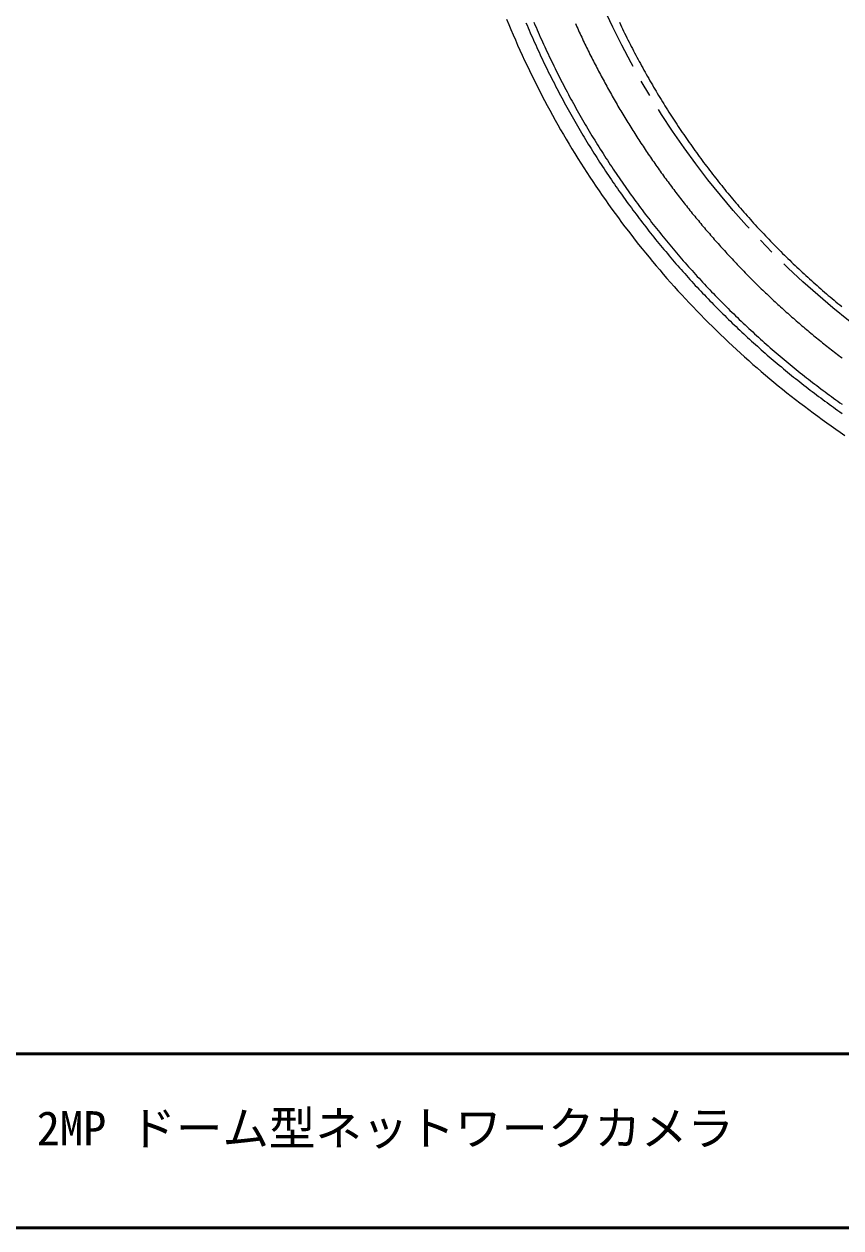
# Model space of a CAD drawing. Units: millimetres on the paper. Extents: x -139 to 144, y -93 to 96.
# Drawn here: x -2.7 to 46.5, y -93.5 to -21 of the extents above; entities that cross this region are included whole.
import ezdxf
from ezdxf.enums import TextEntityAlignment as Align

# ---------------------------------------------------------------- set-up
doc = ezdxf.new("R2010")
doc.units = ezdxf.units.MM
doc.linetypes.add('CHAIN2', pattern=[12, 9, -1, 1, -1])
for name, color, linetype, lineweight in [('0-1_外形線', 7, 'Continuous', 30), ('0-2_中心線', 7, 'CHAIN2', 13), ('0-5_枠', 7, 'Continuous', 50), ('1-5_レイヤー 1', 7, 'Continuous', 18)]:
    doc.layers.add(name, color=color, linetype=linetype, lineweight=lineweight)
doc.styles.add('ＭＳ ゴシック', font='')
doc.styles.get('ＭＳ ゴシック').set_extended_font_data('MS Gothic')

msp = doc.modelspace()

# ---------------------------------------------------------------- linework, layer by layer
at = {"layer": '0-2_中心線'}
msp.add_circle((77.822, 0.512), 50, dxfattribs=at)
at = {"layer": '0-5_枠'}
for p, q in [((144.422, -82.982), (-139.184, -82.978)), ((144.422, -93.466), (-139.184, -93.466))]:
    msp.add_line(p, q, dxfattribs=at)
at = {"layer": '1-5_レイヤー 1'}
for points in [[(26.364, -20.697), (26.493, -21.01), (26.624, -21.322), (26.757, -21.633), (26.891, -21.943), (27.027, -22.251), (27.166, -22.559), (27.305, -22.866), (27.447, -23.172), (27.591, -23.477), (27.736, -23.781), (27.883, -24.084), (28.032, -24.386), (28.182, -24.686), (28.335, -24.986), (28.489, -25.285)], [(26.364, -20.697), (26.493, -21.01), (26.624, -21.322), (26.757, -21.633), (26.891, -21.943), (27.027, -22.251), (27.166, -22.559), (27.305, -22.866), (27.447, -23.172), (27.591, -23.477), (27.736, -23.781), (27.883, -24.084), (28.032, -24.386), (28.182, -24.686), (28.335, -24.986), (28.489, -25.285), (28.645, -25.583), (28.803, -25.879), (28.962, -26.175), (29.123, -26.469), (29.286, -26.762), (29.45, -27.055), (29.617, -27.346), (29.785, -27.636), (29.954, -27.925), (30.126, -28.213), (30.299, -28.499), (30.473, -28.785), (30.65, -29.07), (30.828, -29.353), (31.007, -29.635), (31.189, -29.916), (31.372, -30.196), (31.556, -30.474), (31.743, -30.752), (31.931, -31.028)], [(27.527, -20.908), (27.59, -21.058), (27.654, -21.207), (27.718, -21.356), (27.783, -21.505), (27.848, -21.653), (27.913, -21.802), (27.979, -21.95), (28.045, -22.097), (28.112, -22.245), (28.179, -22.392), (28.247, -22.539), (28.315, -22.686), (28.383, -22.833), (28.452, -22.979), (28.521, -23.125), (28.59, -23.271), (28.66, -23.417)], [(28.005, -20.881), (28.068, -21.029), (28.132, -21.177), (28.196, -21.325), (28.26, -21.472), (28.325, -21.619), (28.39, -21.766), (28.456, -21.913), (28.522, -22.059), (28.589, -22.205), (28.656, -22.351), (28.723, -22.496), (28.791, -22.642), (28.859, -22.787), (28.928, -22.932), (28.997, -23.076), (29.066, -23.221)], [(30.501, -20.946), (30.548, -21.05), (30.595, -21.155), (30.643, -21.259), (30.691, -21.363), (30.739, -21.467), (30.787, -21.571), (30.836, -21.675), (30.884, -21.779), (30.933, -21.882), (30.982, -21.986), (31.032, -22.089), (31.081, -22.192)], [(33.151, -20.881), (33.214, -21.013), (33.277, -21.146), (33.341, -21.278), (33.406, -21.41), (33.47, -21.542), (33.535, -21.674), (33.601, -21.805)], [(31.081, -22.192), (31.131, -22.296), (31.181, -22.399), (31.231, -22.501), (31.282, -22.604), (31.332, -22.707), (31.383, -22.809), (31.435, -22.912), (31.486, -23.014), (31.537, -23.116), (31.589, -23.218), (31.641, -23.32), (31.694, -23.422), (31.746, -23.523), (31.799, -23.625), (31.852, -23.726), (31.905, -23.828), (31.958, -23.929), (32.012, -24.03), (32.065, -24.131), (32.119, -24.231), (32.174, -24.332), (32.228, -24.433), (32.283, -24.533), (32.337, -24.633), (32.393, -24.733), (32.448, -24.833), (32.503, -24.933), (32.559, -25.033), (32.615, -25.132), (32.671, -25.232), (32.727, -25.331), (32.784, -25.43), (32.841, -25.529), (32.898, -25.628), (32.955, -25.727), (33.013, -25.826), (33.07, -25.924), (33.128, -26.023), (33.186, -26.121)], [(33.601, -21.805), (33.667, -21.937), (33.733, -22.068), (33.8, -22.199), (33.867, -22.329), (33.934, -22.46), (34.002, -22.59), (34.07, -22.721), (34.139, -22.851), (34.208, -22.98), (34.277, -23.11), (34.347, -23.239), (34.417, -23.368), (34.488, -23.497), (34.558, -23.626), (34.63, -23.755), (34.701, -23.883), (34.774, -24.011), (34.846, -24.139), (34.919, -24.267), (34.992, -24.394), (35.066, -24.522), (35.14, -24.649), (35.214, -24.776), (35.289, -24.902), (35.364, -25.029), (35.439, -25.155), (35.515, -25.281), (35.591, -25.407), (35.668, -25.533), (35.745, -25.658), (35.823, -25.783), (35.9, -25.908), (35.978, -26.033), (36.057, -26.157), (36.136, -26.282), (36.215, -26.406), (36.295, -26.529), (36.375, -26.653), (36.455, -26.776)], [(28.66, -23.417), (28.731, -23.562), (28.802, -23.707), (28.873, -23.852), (28.945, -23.996), (29.017, -24.141), (29.089, -24.285), (29.162, -24.429), (29.236, -24.572), (29.309, -24.716), (29.383, -24.859), (29.458, -25.001), (29.533, -25.144), (29.608, -25.286), (29.684, -25.428), (29.76, -25.57), (29.837, -25.712), (29.914, -25.853), (29.991, -25.994), (30.069, -26.135), (30.147, -26.275), (30.226, -26.415), (30.304, -26.555), (30.384, -26.695), (30.464, -26.834), (30.544, -26.973), (30.624, -27.112), (30.705, -27.251), (30.786, -27.389), (30.868, -27.527), (30.95, -27.665), (31.033, -27.803), (31.116, -27.94), (31.199, -28.077), (31.283, -28.214), (31.367, -28.35), (31.451, -28.486), (31.536, -28.622), (31.621, -28.758), (31.707, -28.893)], [(29.066, -23.221), (29.136, -23.365), (29.206, -23.509), (29.277, -23.652), (29.348, -23.796), (29.419, -23.939), (29.491, -24.082), (29.564, -24.225), (29.636, -24.367), (29.709, -24.509), (29.783, -24.651), (29.857, -24.793), (29.931, -24.934), (30.006, -25.075), (30.081, -25.216), (30.157, -25.357), (30.233, -25.497), (30.309, -25.637), (30.386, -25.777), (30.463, -25.916), (30.54, -26.056), (30.618, -26.195), (30.696, -26.334), (30.775, -26.472), (30.854, -26.61), (30.934, -26.748), (31.014, -26.886), (31.094, -27.023), (31.175, -27.161), (31.256, -27.298), (31.337, -27.434), (31.419, -27.571), (31.501, -27.707), (31.584, -27.843), (31.667, -27.978), (31.75, -28.114), (31.834, -28.249), (31.918, -28.383), (32.002, -28.518), (32.087, -28.652)], [(28.489, -25.285), (28.645, -25.583), (28.803, -25.879), (28.962, -26.175), (29.123, -26.469), (29.286, -26.762), (29.45, -27.055), (29.617, -27.346), (29.785, -27.636), (29.954, -27.925), (30.126, -28.213), (30.299, -28.499), (30.473, -28.785), (30.65, -29.07), (30.828, -29.353), (31.007, -29.635), (31.189, -29.916), (31.372, -30.196), (31.556, -30.474), (31.743, -30.752), (31.931, -31.028), (32.12, -31.303), (32.311, -31.577), (32.504, -31.85), (32.698, -32.121), (32.894, -32.392), (33.091, -32.661), (33.29, -32.928), (33.491, -33.195), (33.693, -33.46), (33.897, -33.724), (34.102, -33.987), (34.309, -34.249), (34.517, -34.509), (34.727, -34.768), (34.938, -35.026), (35.151, -35.282), (35.366, -35.537), (35.582, -35.791), (35.799, -36.043)], [(33.186, -26.121), (33.244, -26.219), (33.303, -26.317), (33.362, -26.415), (33.421, -26.513), (33.48, -26.61), (33.539, -26.708), (33.599, -26.805), (33.658, -26.902), (33.718, -26.999), (33.778, -27.096), (33.839, -27.193), (33.899, -27.29), (33.96, -27.386), (34.021, -27.482), (34.083, -27.579), (34.144, -27.675), (34.206, -27.771), (34.267, -27.866), (34.33, -27.962), (34.392, -28.058), (34.454, -28.153), (34.517, -28.248), (34.58, -28.343), (34.643, -28.438), (34.706, -28.533), (34.77, -28.628), (34.833, -28.722), (34.897, -28.817), (34.962, -28.911), (35.026, -29.005), (35.09, -29.099), (35.155, -29.193), (35.22, -29.286), (35.285, -29.38), (35.351, -29.473), (35.416, -29.566), (35.482, -29.659), (35.548, -29.752), (35.614, -29.845)], [(36.455, -26.776), (36.536, -26.9), (36.617, -27.022), (36.699, -27.145), (36.781, -27.268), (36.863, -27.39), (36.945, -27.512), (37.028, -27.634), (37.112, -27.755), (37.196, -27.876), (37.28, -27.997), (37.364, -28.118), (37.449, -28.239), (37.534, -28.359), (37.62, -28.479), (37.706, -28.599), (37.792, -28.719), (37.879, -28.838), (37.966, -28.957), (38.053, -29.076), (38.141, -29.195), (38.229, -29.313), (38.318, -29.431), (38.407, -29.549), (38.496, -29.667), (38.586, -29.784), (38.676, -29.901), (38.766, -30.018), (38.857, -30.135), (38.948, -30.251), (39.039, -30.367), (39.131, -30.483), (39.223, -30.599), (39.316, -30.714), (39.408, -30.829), (39.502, -30.944), (39.595, -31.058), (39.689, -31.173), (39.783, -31.287), (39.878, -31.4)], [(31.707, -28.893), (31.793, -29.028), (31.879, -29.163), (31.966, -29.297), (32.053, -29.432), (32.14, -29.566), (32.228, -29.699), (32.316, -29.833), (32.405, -29.966), (32.494, -30.099), (32.583, -30.231), (32.673, -30.363), (32.763, -30.495), (32.854, -30.627), (32.945, -30.759), (33.036, -30.89), (33.128, -31.02), (33.22, -31.151), (33.312, -31.281), (33.405, -31.411), (33.498, -31.541), (33.591, -31.67), (33.685, -31.799), (33.779, -31.928), (33.874, -32.057), (33.969, -32.185), (34.064, -32.313), (34.159, -32.44), (34.255, -32.568), (34.352, -32.695), (34.449, -32.822), (34.546, -32.948), (34.643, -33.074), (34.741, -33.2), (34.839, -33.326), (34.937, -33.451), (35.036, -33.576), (35.136, -33.7), (35.235, -33.825), (35.335, -33.949)], [(32.087, -28.652), (32.172, -28.786), (32.258, -28.92), (32.344, -29.053), (32.43, -29.186), (32.517, -29.319), (32.604, -29.452), (32.692, -29.584), (32.78, -29.716), (32.868, -29.848), (32.957, -29.979), (33.046, -30.11), (33.135, -30.241), (33.225, -30.372), (33.315, -30.502), (33.405, -30.632), (33.496, -30.762), (33.587, -30.891), (33.679, -31.021), (33.771, -31.15), (33.863, -31.278), (33.956, -31.406), (34.049, -31.534), (34.142, -31.662), (34.236, -31.79), (34.33, -31.917), (34.425, -32.044), (34.52, -32.17), (34.615, -32.297), (34.71, -32.422), (34.806, -32.548), (34.903, -32.674), (34.999, -32.799), (35.096, -32.923), (35.194, -33.048), (35.291, -33.172), (35.389, -33.296), (35.488, -33.42), (35.586, -33.543), (35.685, -33.666)], [(35.614, -29.845), (35.68, -29.938), (35.747, -30.03), (35.814, -30.123), (35.881, -30.215), (35.948, -30.307), (36.015, -30.399), (36.083, -30.49), (36.15, -30.582), (36.218, -30.673), (36.287, -30.765), (36.355, -30.856), (36.424, -30.947), (36.492, -31.038), (36.561, -31.128), (36.63, -31.219), (36.7, -31.309), (36.769, -31.399), (36.839, -31.489), (36.909, -31.579), (36.979, -31.669), (37.05, -31.759), (37.12, -31.848), (37.191, -31.937), (37.262, -32.027), (37.333, -32.116), (37.404, -32.204), (37.476, -32.293), (37.547, -32.382), (37.619, -32.47), (37.691, -32.558), (37.764, -32.646), (37.836, -32.734), (37.909, -32.822), (37.982, -32.909), (38.055, -32.997), (38.128, -33.084), (38.202, -33.171), (38.275, -33.258), (38.349, -33.345)], [(31.931, -31.028), (32.12, -31.303), (32.311, -31.577), (32.504, -31.85), (32.698, -32.121), (32.894, -32.392), (33.091, -32.661), (33.29, -32.928), (33.491, -33.195), (33.693, -33.46), (33.897, -33.724), (34.102, -33.987), (34.309, -34.249), (34.517, -34.509), (34.727, -34.768), (34.938, -35.026), (35.151, -35.282), (35.366, -35.537), (35.582, -35.791), (35.799, -36.043), (36.018, -36.295), (36.238, -36.544), (36.46, -36.793), (36.683, -37.04), (36.908, -37.286), (37.134, -37.53), (37.362, -37.773), (37.591, -38.015), (37.822, -38.255), (38.053, -38.494), (38.287, -38.732), (38.522, -38.968), (38.758, -39.203), (38.995, -39.436), (39.234, -39.668), (39.475, -39.899), (39.716, -40.128), (39.959, -40.355), (40.204, -40.581), (40.45, -40.806)], [(39.878, -31.4), (39.973, -31.514), (40.069, -31.627), (40.164, -31.74), (40.26, -31.853), (40.357, -31.965), (40.454, -32.077), (40.551, -32.189), (40.648, -32.301), (40.746, -32.412), (40.844, -32.523), (40.943, -32.634), (41.042, -32.745), (41.141, -32.855), (41.241, -32.965), (41.341, -33.074), (41.441, -33.184), (41.542, -33.293), (41.643, -33.402), (41.744, -33.51), (41.846, -33.619), (41.948, -33.727), (42.05, -33.834), (42.153, -33.942), (42.256, -34.049), (42.36, -34.156), (42.463, -34.262), (42.568, -34.369), (42.672, -34.475), (42.777, -34.58), (42.882, -34.686), (42.988, -34.791), (43.094, -34.895), (43.2, -35), (43.306, -35.104), (43.413, -35.208), (43.521, -35.312), (43.628, -35.415), (43.736, -35.518), (43.844, -35.621)], [(35.335, -33.949), (35.435, -34.072), (35.536, -34.196), (35.637, -34.319), (35.738, -34.442), (35.84, -34.564), (35.942, -34.686), (36.044, -34.808), (36.147, -34.93), (36.25, -35.051), (36.353, -35.172), (36.457, -35.293), (36.561, -35.413), (36.665, -35.533), (36.77, -35.653), (36.875, -35.772), (36.981, -35.891), (37.086, -36.01), (37.192, -36.128), (37.299, -36.247), (37.406, -36.364), (37.513, -36.482), (37.62, -36.599), (37.728, -36.716), (37.836, -36.832), (37.945, -36.949), (38.053, -37.065), (38.162, -37.18), (38.272, -37.295), (38.382, -37.41), (38.492, -37.525), (38.602, -37.639), (38.713, -37.753), (38.824, -37.867), (38.935, -37.98), (39.047, -38.093), (39.159, -38.206), (39.271, -38.318), (39.384, -38.43), (39.497, -38.541)], [(35.685, -33.666), (35.785, -33.789), (35.885, -33.911), (35.985, -34.033), (36.085, -34.155), (36.186, -34.276), (36.287, -34.398), (36.389, -34.519), (36.491, -34.639), (36.593, -34.759), (36.695, -34.879), (36.798, -34.999), (36.901, -35.118), (37.005, -35.237), (37.109, -35.356), (37.213, -35.474), (37.317, -35.593), (37.422, -35.71), (37.528, -35.828), (37.633, -35.945), (37.739, -36.062), (37.845, -36.178), (37.952, -36.294), (38.059, -36.41), (38.166, -36.526), (38.273, -36.641), (38.381, -36.756), (38.489, -36.871), (38.598, -36.985), (38.707, -37.099), (38.816, -37.213), (38.925, -37.326), (39.035, -37.439), (39.145, -37.552), (39.256, -37.664), (39.367, -37.776), (39.478, -37.888), (39.589, -37.999), (39.701, -38.11), (39.813, -38.221)], [(38.349, -33.345), (38.423, -33.431), (38.497, -33.518), (38.572, -33.604), (38.646, -33.69), (38.721, -33.776), (38.796, -33.862), (38.871, -33.948), (38.947, -34.033), (39.022, -34.118), (39.098, -34.203), (39.174, -34.288), (39.25, -34.373), (39.326, -34.458), (39.403, -34.542), (39.479, -34.627), (39.556, -34.711), (39.633, -34.795), (39.711, -34.879), (39.788, -34.962), (39.866, -35.046), (39.943, -35.129), (40.021, -35.212), (40.1, -35.295), (40.178, -35.378), (40.256, -35.461), (40.335, -35.543), (40.414, -35.625), (40.493, -35.708), (40.573, -35.79), (40.652, -35.871), (40.732, -35.953), (40.811, -36.034), (40.891, -36.116), (40.972, -36.197), (41.052, -36.278), (41.133, -36.359), (41.213, -36.439), (41.294, -36.52), (41.375, -36.6)], [(35.799, -36.043), (36.018, -36.295), (36.238, -36.544), (36.46, -36.793), (36.683, -37.04), (36.908, -37.286), (37.134, -37.53), (37.362, -37.773), (37.591, -38.015), (37.822, -38.255), (38.053, -38.494), (38.287, -38.732), (38.522, -38.968), (38.758, -39.203), (38.995, -39.436), (39.234, -39.668), (39.475, -39.899), (39.716, -40.128), (39.959, -40.355), (40.204, -40.581), (40.45, -40.806), (40.697, -41.029), (40.945, -41.251), (41.195, -41.472), (41.446, -41.691), (41.699, -41.908), (41.952, -42.124), (42.207, -42.338), (42.464, -42.551), (42.722, -42.762), (42.981, -42.972), (43.241, -43.181), (43.502, -43.387), (43.765, -43.593), (44.029, -43.796), (44.295, -43.999), (44.561, -44.199), (44.829, -44.398), (45.098, -44.596), (45.368, -44.791)], [(43.844, -35.621), (43.953, -35.723), (44.062, -35.825), (44.171, -35.927), (44.281, -36.028), (44.391, -36.13), (44.501, -36.231), (44.612, -36.331), (44.723, -36.431), (44.834, -36.531), (44.946, -36.631), (45.058, -36.73), (45.17, -36.829), (45.283, -36.928), (45.396, -37.026), (45.509, -37.124), (45.623, -37.222), (45.737, -37.32), (45.851, -37.417), (45.966, -37.513), (46.081, -37.61), (46.196, -37.706), (46.312, -37.802), (46.428, -37.897), (46.544, -37.993)], [(41.375, -36.6), (41.457, -36.68), (41.538, -36.76), (41.62, -36.84), (41.702, -36.919), (41.784, -36.998), (41.866, -37.078), (41.948, -37.157), (42.031, -37.236), (42.114, -37.314), (42.196, -37.393), (42.28, -37.471), (42.363, -37.549), (42.446, -37.627), (42.53, -37.705), (42.614, -37.782), (42.698, -37.86), (42.782, -37.937), (42.866, -38.014), (42.951, -38.091), (43.035, -38.168), (43.12, -38.244), (43.205, -38.321), (43.29, -38.397), (43.376, -38.473), (43.461, -38.549), (43.547, -38.624), (43.633, -38.7), (43.719, -38.775), (43.805, -38.85), (43.892, -38.925), (43.978, -39), (44.065, -39.074), (44.152, -39.148), (44.239, -39.223), (44.327, -39.297), (44.414, -39.37), (44.502, -39.444), (44.589, -39.517), (44.677, -39.591)], [(39.813, -38.221), (39.925, -38.331), (40.038, -38.441), (40.151, -38.551), (40.264, -38.66), (40.378, -38.769), (40.492, -38.878), (40.606, -38.987), (40.721, -39.095), (40.836, -39.202), (40.951, -39.31), (41.066, -39.417), (41.182, -39.523), (41.298, -39.63), (41.415, -39.736), (41.531, -39.842), (41.648, -39.947), (41.766, -40.052), (41.883, -40.157), (42.001, -40.261), (42.119, -40.365), (42.238, -40.469), (42.357, -40.572), (42.476, -40.675), (42.595, -40.778), (42.715, -40.88), (42.835, -40.982), (42.955, -41.083), (43.076, -41.185), (43.197, -41.285), (43.318, -41.386), (43.44, -41.486), (43.561, -41.586), (43.683, -41.686), (43.806, -41.785), (43.928, -41.883), (44.051, -41.982), (44.175, -42.08), (44.298, -42.178), (44.422, -42.275)], [(39.497, -38.541), (39.61, -38.653), (39.724, -38.764), (39.838, -38.874), (39.952, -38.985), (40.067, -39.095), (40.181, -39.204), (40.297, -39.314), (40.412, -39.423), (40.528, -39.531), (40.644, -39.639), (40.761, -39.747), (40.877, -39.855), (40.994, -39.962), (41.112, -40.069), (41.23, -40.176), (41.348, -40.282), (41.466, -40.388), (41.584, -40.493), (41.703, -40.599), (41.823, -40.704), (41.942, -40.808), (42.062, -40.912), (42.182, -41.016), (42.302, -41.12), (42.423, -41.223), (42.544, -41.325), (42.665, -41.428), (42.787, -41.53), (42.909, -41.632), (43.031, -41.733), (43.154, -41.834), (43.276, -41.935), (43.4, -42.035), (43.523, -42.135), (43.647, -42.235), (43.771, -42.334), (43.895, -42.433), (44.019, -42.531), (44.144, -42.629)], [(44.677, -39.591), (44.766, -39.664), (44.854, -39.736), (44.942, -39.809), (45.031, -39.882), (45.12, -39.954), (45.209, -40.026), (45.298, -40.098), (45.387, -40.169), (45.477, -40.241), (45.567, -40.312), (45.656, -40.383), (45.746, -40.454), (45.837, -40.525), (45.927, -40.596), (46.018, -40.666), (46.108, -40.736), (46.199, -40.806), (46.29, -40.876), (46.381, -40.946), (46.473, -41.015), (46.564, -41.084)], [(40.45, -40.806), (40.697, -41.029), (40.945, -41.251), (41.195, -41.472), (41.446, -41.691), (41.699, -41.908), (41.952, -42.124), (42.207, -42.338), (42.464, -42.551), (42.722, -42.762), (42.981, -42.972), (43.241, -43.181), (43.502, -43.387), (43.765, -43.593), (44.029, -43.796), (44.295, -43.999), (44.561, -44.199), (44.829, -44.398), (45.098, -44.596), (45.368, -44.791), (45.64, -44.986), (45.912, -45.178), (46.186, -45.37), (46.461, -45.559), (46.738, -45.747)], [(44.144, -42.629), (44.269, -42.727), (44.395, -42.825), (44.52, -42.922), (44.646, -43.018), (44.773, -43.115), (44.899, -43.211), (45.026, -43.306), (45.153, -43.402), (45.28, -43.497), (45.408, -43.591), (45.536, -43.685), (45.664, -43.779), (45.793, -43.873), (45.922, -43.966), (46.051, -44.058), (46.18, -44.151), (46.31, -44.243), (46.439, -44.334), (46.57, -44.426)], [(44.422, -42.275), (44.546, -42.372), (44.67, -42.469), (44.795, -42.565), (44.92, -42.661), (45.045, -42.756), (45.171, -42.852), (45.296, -42.946), (45.422, -43.041), (45.549, -43.135), (45.675, -43.229), (45.802, -43.322), (45.929, -43.415), (46.057, -43.508), (46.185, -43.6), (46.313, -43.692), (46.441, -43.784), (46.569, -43.875)], [(45.368, -44.791), (45.64, -44.986), (45.912, -45.178), (46.186, -45.37), (46.461, -45.559), (46.738, -45.747)]]:
    msp.add_lwpolyline(points, dxfattribs=at)

# ---------------------------------------------------------------- texts
at = {"layer": '0-1_外形線', "style": 'ＭＳ ゴシック'}
msp.add_text('2MP ドーム型ネットワークカメラ', height=2.053, dxfattribs=at).set_placement((-1.939, -89.105), align=Align.BOTTOM_LEFT)

doc.saveas('drawing.dxf')
